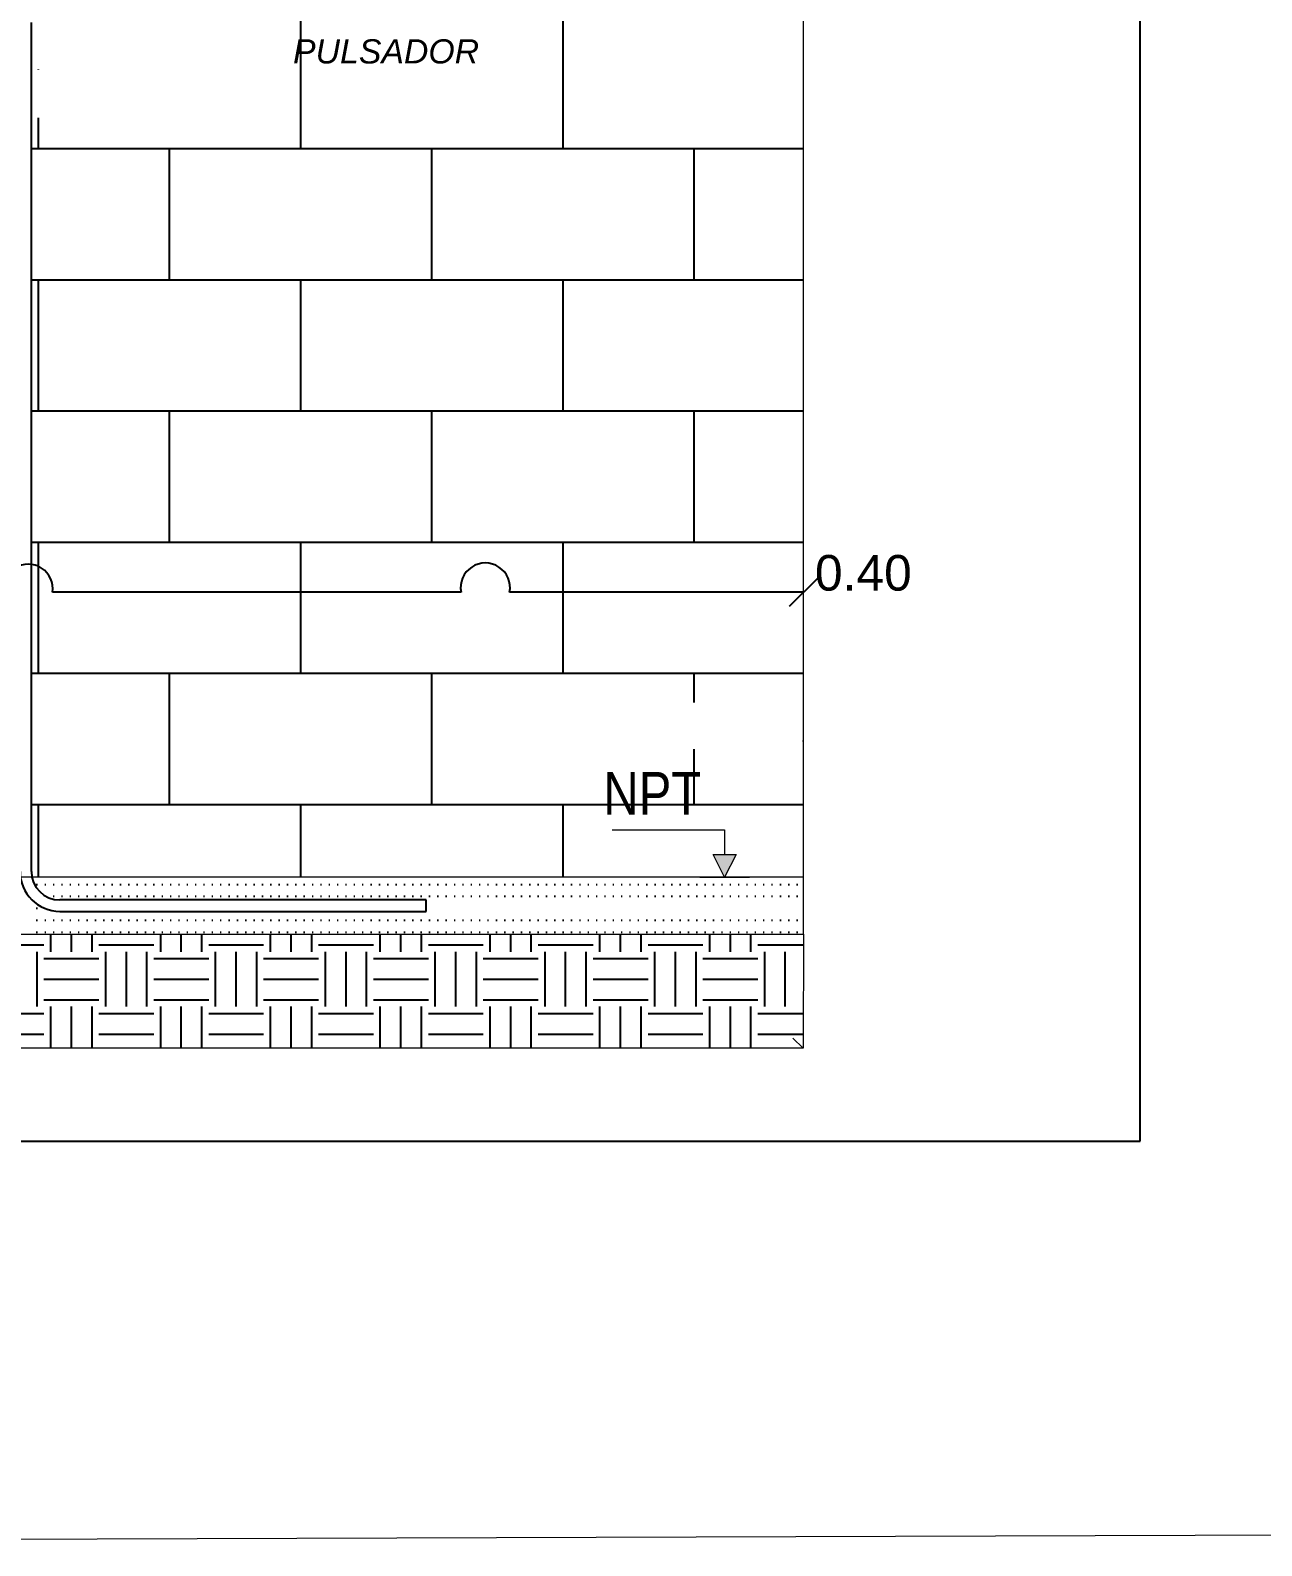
# Model space of a CAD drawing. Header units: inches. Extents: x 1693 to 10990, y 1878 to 5055.
# Drawn here: x 1734.25 to 1760.51, y 2180.96 to 2213.29 of the extents above; entities that cross this region are included whole.
import ezdxf

# ---------------------------------------------------------------- set-up
doc = ezdxf.new("R2010")
doc.units = ezdxf.units.IN
for name, color, linetype, lineweight in [('00 LEYENDA', 3, 'Continuous', 9), ('DETALLE2', 1, 'Continuous', 5), ('IE LEYENDA', 21, 'Continuous', 13), ('IE-DIAGRAMA', 1, 'Continuous', 0), ('npt', 84, 'Continuous', 13)]:
    doc.layers.add(name, color=color, linetype=linetype, lineweight=lineweight)
doc.layers.add('DETALLE', color=3, linetype='Continuous')
doc.styles.add('Arial cursiva', font='ariali.ttf')
doc.styles.add('Arial Narrow', font='ARIALN.TTF')
doc.styles.get("Standard").update_dxf_attribs({"font": 'arial.ttf'})

msp = doc.modelspace()

# ---------------------------------------------------------------- hatches: boundary and pattern name
at = {"layer": 'npt', "ltscale": 0.25}
msp.add_hatch(color=4, dxfattribs=at).paths.add_polyline_path([(1748.816, 2195.704), (1749.306, 2195.704), (1749.061, 2195.224)])

# ---------------------------------------------------------------- linework, layer by layer
at = {"color": 240, "linetype": 'Continuous', "true_color": 0xed1f24}
for p, q in [((1740.021, 2211.935), (1740.021, 2213.56)), ((1745.616, 2211.935), (1745.616, 2213.56)), ((1734.426, 2212.449), (1734.426, 2212.458)), ((1740.021, 2210.762), (1740.021, 2211.935)), ((1745.616, 2210.762), (1745.616, 2211.935)), ((1734.426, 2210.762), (1734.426, 2211.421)), ((1734.278, 2210.762), (1750.741, 2210.762)), ((1737.223, 2207.964), (1737.223, 2210.762)), ((1742.819, 2207.964), (1742.819, 2210.762)), ((1748.414, 2207.964), (1748.414, 2210.762)), ((1734.278, 2207.964), (1750.741, 2207.964)), ((1734.426, 2205.167), (1734.426, 2207.964)), ((1740.021, 2205.167), (1740.021, 2207.964)), ((1745.616, 2205.167), (1745.616, 2207.964)), ((1734.278, 2205.167), (1750.741, 2205.167)), ((1737.223, 2202.369), (1737.223, 2205.167)), ((1742.819, 2202.369), (1742.819, 2205.167)), ((1748.414, 2202.369), (1748.414, 2205.167)), ((1734.278, 2202.369), (1750.741, 2202.369)), ((1734.426, 2201.301), (1734.426, 2202.369)), ((1740.021, 2201.301), (1740.021, 2202.369)), ((1745.616, 2201.301), (1745.616, 2202.369)), ((1734.426, 2199.572), (1734.426, 2201.301)), ((1740.021, 2199.572), (1740.021, 2201.301)), ((1745.616, 2199.572), (1745.616, 2201.301)), ((1734.278, 2199.572), (1750.741, 2199.572)), ((1737.223, 2196.774), (1737.223, 2199.572)), ((1742.819, 2196.774), (1742.819, 2199.572)), ((1748.414, 2198.947), (1748.414, 2199.572)), ((1748.414, 2196.774), (1748.414, 2197.951)), ((1734.278, 2196.774), (1750.741, 2196.774)), ((1734.426, 2195.224), (1734.426, 2196.774)), ((1740.021, 2195.224), (1740.021, 2196.774)), ((1745.616, 2195.224), (1745.616, 2196.774)), ((1734.692, 2193.633), (1734.692, 2194.008)), ((1735.131, 2193.633), (1735.131, 2194.008)), ((1735.57, 2193.633), (1735.57, 2194.008)), ((1737.034, 2193.633), (1737.034, 2194.008)), ((1737.473, 2193.633), (1737.473, 2194.008)), ((1737.912, 2193.633), (1737.912, 2194.008)), ((1739.376, 2193.633), (1739.376, 2194.008)), ((1739.815, 2193.633), (1739.815, 2194.008)), ((1740.254, 2193.633), (1740.254, 2194.008)), ((1741.718, 2193.633), (1741.718, 2194.008)), ((1742.157, 2193.633), (1742.157, 2194.008)), ((1742.596, 2193.633), (1742.596, 2194.008)), ((1744.06, 2193.633), (1744.06, 2194.008)), ((1744.499, 2193.633), (1744.499, 2194.008)), ((1744.938, 2193.633), (1744.938, 2194.008)), ((1746.402, 2193.633), (1746.402, 2194.008)), ((1746.841, 2193.633), (1746.841, 2194.008)), ((1747.28, 2193.633), (1747.28, 2194.008)), ((1748.744, 2193.633), (1748.744, 2194.008)), ((1749.183, 2193.633), (1749.183, 2194.008)), ((1749.622, 2193.633), (1749.622, 2194.008)), ((1733.374, 2193.78), (1734.545, 2193.78)), ((1734.399, 2192.462), (1734.399, 2193.633)), ((1735.716, 2193.78), (1736.887, 2193.78)), ((1735.863, 2192.462), (1735.863, 2193.633)), ((1736.302, 2192.462), (1736.302, 2193.633)), ((1736.741, 2192.462), (1736.741, 2193.633)), ((1738.058, 2193.78), (1739.229, 2193.78)), ((1738.205, 2192.462), (1738.205, 2193.633)), ((1738.644, 2192.462), (1738.644, 2193.633)), ((1739.083, 2192.462), (1739.083, 2193.633)), ((1740.4, 2193.78), (1741.571, 2193.78)), ((1740.547, 2192.462), (1740.547, 2193.633)), ((1740.986, 2192.462), (1740.986, 2193.633)), ((1741.425, 2192.462), (1741.425, 2193.633)), ((1742.742, 2193.78), (1743.913, 2193.78)), ((1742.889, 2192.462), (1742.889, 2193.633)), ((1743.328, 2192.462), (1743.328, 2193.633)), ((1743.767, 2192.462), (1743.767, 2193.633)), ((1745.085, 2193.78), (1746.256, 2193.78)), ((1745.231, 2192.462), (1745.231, 2193.633)), ((1745.67, 2192.462), (1745.67, 2193.633)), ((1746.109, 2192.462), (1746.109, 2193.633)), ((1747.427, 2193.78), (1748.598, 2193.78)), ((1747.573, 2192.462), (1747.573, 2193.633)), ((1748.012, 2192.462), (1748.012, 2193.633)), ((1748.451, 2192.462), (1748.451, 2193.633)), ((1749.769, 2193.78), (1750.74, 2193.78)), ((1749.915, 2192.462), (1749.915, 2193.633)), ((1750.354, 2192.462), (1750.354, 2193.633)), ((1734.545, 2193.487), (1735.716, 2193.487)), ((1736.887, 2193.487), (1738.058, 2193.487)), ((1739.229, 2193.487), (1740.4, 2193.487)), ((1741.571, 2193.487), (1742.742, 2193.487)), ((1743.913, 2193.487), (1745.085, 2193.487)), ((1746.256, 2193.487), (1747.427, 2193.487)), ((1748.598, 2193.487), (1749.769, 2193.487)), ((1734.545, 2193.048), (1735.716, 2193.048)), ((1736.887, 2193.048), (1738.058, 2193.048)), ((1739.229, 2193.048), (1740.4, 2193.048)), ((1741.571, 2193.048), (1742.742, 2193.048)), ((1743.913, 2193.048), (1745.085, 2193.048)), ((1746.256, 2193.048), (1747.427, 2193.048)), ((1748.598, 2193.048), (1749.769, 2193.048)), ((1733.374, 2192.316), (1734.545, 2192.316)), ((1734.545, 2192.609), (1735.716, 2192.609)), ((1734.692, 2191.578), (1734.692, 2192.462)), ((1735.131, 2191.578), (1735.131, 2192.462)), ((1735.57, 2191.578), (1735.57, 2192.462)), ((1735.716, 2192.316), (1736.887, 2192.316)), ((1736.887, 2192.609), (1738.058, 2192.609)), ((1737.034, 2191.578), (1737.034, 2192.462)), ((1737.473, 2191.578), (1737.473, 2192.462)), ((1737.912, 2191.578), (1737.912, 2192.462)), ((1738.058, 2192.316), (1739.229, 2192.316)), ((1739.229, 2192.609), (1740.4, 2192.609)), ((1739.376, 2191.578), (1739.376, 2192.462)), ((1739.815, 2191.578), (1739.815, 2192.462)), ((1740.254, 2191.578), (1740.254, 2192.462)), ((1740.4, 2192.316), (1741.571, 2192.316)), ((1741.571, 2192.609), (1742.742, 2192.609)), ((1741.718, 2191.578), (1741.718, 2192.462)), ((1742.157, 2191.578), (1742.157, 2192.462)), ((1742.596, 2191.578), (1742.596, 2192.462)), ((1742.742, 2192.316), (1743.913, 2192.316)), ((1743.913, 2192.609), (1745.085, 2192.609)), ((1744.06, 2191.578), (1744.06, 2192.462)), ((1744.499, 2191.578), (1744.499, 2192.462)), ((1744.938, 2191.578), (1744.938, 2192.462)), ((1745.085, 2192.316), (1746.256, 2192.316)), ((1746.256, 2192.609), (1747.427, 2192.609)), ((1746.402, 2191.578), (1746.402, 2192.462)), ((1746.841, 2191.578), (1746.841, 2192.462)), ((1747.28, 2191.578), (1747.28, 2192.462)), ((1747.427, 2192.316), (1748.598, 2192.316)), ((1748.598, 2192.609), (1749.769, 2192.609)), ((1748.744, 2191.578), (1748.744, 2192.462)), ((1749.183, 2191.578), (1749.183, 2192.462)), ((1749.622, 2191.578), (1749.622, 2192.462)), ((1749.769, 2192.316), (1750.736, 2192.316)), ((1733.374, 2191.877), (1734.545, 2191.877)), ((1735.716, 2191.877), (1736.887, 2191.877)), ((1738.058, 2191.877), (1739.229, 2191.877)), ((1740.4, 2191.877), (1741.571, 2191.877)), ((1742.742, 2191.877), (1743.913, 2191.877)), ((1745.085, 2191.877), (1746.256, 2191.877)), ((1747.427, 2191.877), (1748.598, 2191.877)), ((1749.769, 2191.877), (1750.734, 2191.877))]:
    msp.add_line(p, q, dxfattribs=at)
at = {"color": 4, "linetype": 'Continuous'}
for p, q in [((1734.382, 2195.07), (1734.408, 2195.07)), ((1734.561, 2195.07), (1734.586, 2195.07)), ((1734.739, 2195.07), (1734.764, 2195.07)), ((1734.917, 2195.07), (1734.942, 2195.07)), ((1735.095, 2195.07), (1735.12, 2195.07)), ((1735.273, 2195.07), (1735.299, 2195.07)), ((1735.451, 2195.07), (1735.477, 2195.07)), ((1735.629, 2195.07), (1735.655, 2195.07)), ((1735.808, 2195.07), (1735.833, 2195.07)), ((1735.986, 2195.07), (1736.011, 2195.07)), ((1736.164, 2195.07), (1736.189, 2195.07)), ((1736.342, 2195.07), (1736.367, 2195.07)), ((1736.52, 2195.07), (1736.546, 2195.07)), ((1736.698, 2195.07), (1736.724, 2195.07)), ((1736.876, 2195.07), (1736.902, 2195.07)), ((1737.055, 2195.07), (1737.08, 2195.07)), ((1737.233, 2195.07), (1737.258, 2195.07)), ((1737.411, 2195.07), (1737.436, 2195.07)), ((1737.589, 2195.07), (1737.614, 2195.07)), ((1737.767, 2195.07), (1737.793, 2195.07)), ((1737.945, 2195.07), (1737.971, 2195.07)), ((1738.123, 2195.07), (1738.149, 2195.07)), ((1738.302, 2195.07), (1738.327, 2195.07)), ((1738.48, 2195.07), (1738.505, 2195.07)), ((1738.658, 2195.07), (1738.683, 2195.07)), ((1738.836, 2195.07), (1738.861, 2195.07)), ((1739.014, 2195.07), (1739.04, 2195.07)), ((1739.192, 2195.07), (1739.218, 2195.07)), ((1739.37, 2195.07), (1739.396, 2195.07)), ((1739.549, 2195.07), (1739.574, 2195.07)), ((1739.727, 2195.07), (1739.752, 2195.07)), ((1739.905, 2195.07), (1739.93, 2195.07)), ((1740.083, 2195.07), (1740.108, 2195.07)), ((1740.261, 2195.07), (1740.287, 2195.07)), ((1740.439, 2195.07), (1740.465, 2195.07)), ((1740.617, 2195.07), (1740.643, 2195.07)), ((1740.796, 2195.07), (1740.821, 2195.07)), ((1740.974, 2195.07), (1740.999, 2195.07)), ((1741.152, 2195.07), (1741.177, 2195.07)), ((1741.33, 2195.07), (1741.355, 2195.07)), ((1741.508, 2195.07), (1741.534, 2195.07)), ((1741.686, 2195.07), (1741.712, 2195.07)), ((1741.864, 2195.07), (1741.89, 2195.07)), ((1742.043, 2195.07), (1742.068, 2195.07)), ((1742.221, 2195.07), (1742.246, 2195.07)), ((1742.399, 2195.07), (1742.424, 2195.07)), ((1742.577, 2195.07), (1742.602, 2195.07)), ((1742.755, 2195.07), (1742.781, 2195.07)), ((1742.933, 2195.07), (1742.959, 2195.07)), ((1743.111, 2195.07), (1743.137, 2195.07)), ((1743.29, 2195.07), (1743.315, 2195.07)), ((1743.468, 2195.07), (1743.493, 2195.07)), ((1743.646, 2195.07), (1743.671, 2195.07)), ((1743.824, 2195.07), (1743.849, 2195.07)), ((1744.002, 2195.07), (1744.028, 2195.07)), ((1744.18, 2195.07), (1744.206, 2195.07)), ((1744.358, 2195.07), (1744.384, 2195.07)), ((1744.537, 2195.07), (1744.562, 2195.07)), ((1744.715, 2195.07), (1744.74, 2195.07)), ((1744.893, 2195.07), (1744.918, 2195.07)), ((1745.071, 2195.07), (1745.096, 2195.07)), ((1745.249, 2195.07), (1745.275, 2195.07)), ((1745.427, 2195.07), (1745.453, 2195.07)), ((1745.605, 2195.07), (1745.631, 2195.07)), ((1745.784, 2195.07), (1745.809, 2195.07)), ((1745.962, 2195.07), (1745.987, 2195.07)), ((1746.14, 2195.07), (1746.165, 2195.07)), ((1746.318, 2195.07), (1746.343, 2195.07)), ((1746.496, 2195.07), (1746.522, 2195.07)), ((1746.674, 2195.07), (1746.7, 2195.07)), ((1746.852, 2195.07), (1746.878, 2195.07)), ((1747.031, 2195.07), (1747.056, 2195.07)), ((1747.209, 2195.07), (1747.234, 2195.07)), ((1747.387, 2195.07), (1747.412, 2195.07)), ((1747.565, 2195.07), (1747.59, 2195.07)), ((1747.743, 2195.07), (1747.769, 2195.07)), ((1747.921, 2195.07), (1747.947, 2195.07)), ((1748.099, 2195.07), (1748.125, 2195.07)), ((1748.278, 2195.07), (1748.303, 2195.07)), ((1748.456, 2195.07), (1748.481, 2195.07)), ((1748.634, 2195.07), (1748.659, 2195.07)), ((1748.812, 2195.07), (1748.837, 2195.07)), ((1748.99, 2195.07), (1749.016, 2195.07)), ((1749.168, 2195.07), (1749.194, 2195.07)), ((1749.346, 2195.07), (1749.372, 2195.07)), ((1749.525, 2195.07), (1749.55, 2195.07)), ((1749.703, 2195.07), (1749.728, 2195.07)), ((1749.881, 2195.07), (1749.906, 2195.07)), ((1750.059, 2195.07), (1750.084, 2195.07)), ((1750.237, 2195.07), (1750.263, 2195.07)), ((1750.415, 2195.07), (1750.441, 2195.07)), ((1750.593, 2195.07), (1750.619, 2195.07)), ((1734.382, 2194.561), (1734.408, 2194.561)), ((1734.739, 2194.816), (1734.764, 2194.816)), ((1734.917, 2194.816), (1734.942, 2194.816)), ((1735.095, 2194.816), (1735.12, 2194.816)), ((1735.273, 2194.816), (1735.299, 2194.816)), ((1735.451, 2194.816), (1735.477, 2194.816)), ((1735.629, 2194.816), (1735.655, 2194.816)), ((1735.808, 2194.816), (1735.833, 2194.816)), ((1735.986, 2194.816), (1736.011, 2194.816)), ((1736.164, 2194.816), (1736.189, 2194.816)), ((1736.342, 2194.816), (1736.367, 2194.816)), ((1736.52, 2194.816), (1736.546, 2194.816)), ((1736.698, 2194.816), (1736.724, 2194.816)), ((1736.876, 2194.816), (1736.902, 2194.816)), ((1737.055, 2194.816), (1737.08, 2194.816)), ((1737.233, 2194.816), (1737.258, 2194.816)), ((1737.411, 2194.816), (1737.436, 2194.816)), ((1737.589, 2194.816), (1737.614, 2194.816)), ((1737.767, 2194.816), (1737.793, 2194.816)), ((1737.945, 2194.816), (1737.971, 2194.816)), ((1738.123, 2194.816), (1738.149, 2194.816)), ((1738.302, 2194.816), (1738.327, 2194.816)), ((1738.48, 2194.816), (1738.505, 2194.816)), ((1738.658, 2194.816), (1738.683, 2194.816)), ((1738.836, 2194.816), (1738.861, 2194.816)), ((1739.014, 2194.816), (1739.04, 2194.816)), ((1739.192, 2194.816), (1739.218, 2194.816)), ((1739.37, 2194.816), (1739.396, 2194.816)), ((1739.549, 2194.816), (1739.574, 2194.816)), ((1739.727, 2194.816), (1739.752, 2194.816)), ((1739.905, 2194.816), (1739.93, 2194.816)), ((1740.083, 2194.816), (1740.108, 2194.816)), ((1740.261, 2194.816), (1740.287, 2194.816)), ((1740.439, 2194.816), (1740.465, 2194.816)), ((1740.617, 2194.816), (1740.643, 2194.816)), ((1740.796, 2194.816), (1740.821, 2194.816)), ((1740.974, 2194.816), (1740.999, 2194.816)), ((1741.152, 2194.816), (1741.177, 2194.816)), ((1741.33, 2194.816), (1741.355, 2194.816)), ((1741.508, 2194.816), (1741.534, 2194.816)), ((1741.686, 2194.816), (1741.712, 2194.816)), ((1741.864, 2194.816), (1741.89, 2194.816)), ((1742.043, 2194.816), (1742.068, 2194.816)), ((1742.221, 2194.816), (1742.246, 2194.816)), ((1742.399, 2194.816), (1742.424, 2194.816)), ((1742.577, 2194.816), (1742.602, 2194.816)), ((1742.755, 2194.816), (1742.781, 2194.816)), ((1742.933, 2194.816), (1742.959, 2194.816)), ((1743.111, 2194.816), (1743.137, 2194.816)), ((1743.29, 2194.816), (1743.315, 2194.816)), ((1743.468, 2194.816), (1743.493, 2194.816)), ((1743.646, 2194.816), (1743.671, 2194.816)), ((1743.824, 2194.816), (1743.849, 2194.816)), ((1744.002, 2194.816), (1744.028, 2194.816)), ((1744.18, 2194.816), (1744.206, 2194.816)), ((1744.358, 2194.816), (1744.384, 2194.816)), ((1744.537, 2194.816), (1744.562, 2194.816)), ((1744.715, 2194.816), (1744.74, 2194.816)), ((1744.893, 2194.816), (1744.918, 2194.816)), ((1745.071, 2194.816), (1745.096, 2194.816)), ((1745.249, 2194.816), (1745.275, 2194.816)), ((1745.427, 2194.816), (1745.453, 2194.816)), ((1745.605, 2194.816), (1745.631, 2194.816)), ((1745.784, 2194.816), (1745.809, 2194.816)), ((1745.962, 2194.816), (1745.987, 2194.816)), ((1746.14, 2194.816), (1746.165, 2194.816)), ((1746.318, 2194.816), (1746.343, 2194.816)), ((1746.496, 2194.816), (1746.522, 2194.816)), ((1746.674, 2194.816), (1746.7, 2194.816)), ((1746.852, 2194.816), (1746.878, 2194.816)), ((1747.031, 2194.816), (1747.056, 2194.816)), ((1747.209, 2194.816), (1747.234, 2194.816)), ((1747.387, 2194.816), (1747.412, 2194.816)), ((1747.565, 2194.816), (1747.59, 2194.816)), ((1747.743, 2194.816), (1747.769, 2194.816)), ((1747.921, 2194.816), (1747.947, 2194.816)), ((1748.099, 2194.816), (1748.125, 2194.816)), ((1748.278, 2194.816), (1748.303, 2194.816)), ((1748.456, 2194.816), (1748.481, 2194.816)), ((1748.634, 2194.816), (1748.659, 2194.816)), ((1748.812, 2194.816), (1748.837, 2194.816)), ((1748.99, 2194.816), (1749.016, 2194.816)), ((1749.168, 2194.816), (1749.194, 2194.816)), ((1749.346, 2194.816), (1749.372, 2194.816)), ((1749.525, 2194.816), (1749.55, 2194.816)), ((1749.703, 2194.816), (1749.728, 2194.816)), ((1749.881, 2194.816), (1749.906, 2194.816)), ((1750.059, 2194.816), (1750.084, 2194.816)), ((1750.237, 2194.816), (1750.263, 2194.816)), ((1750.415, 2194.816), (1750.441, 2194.816)), ((1750.593, 2194.816), (1750.619, 2194.816)), ((1734.382, 2194.307), (1734.408, 2194.307)), ((1734.561, 2194.307), (1734.586, 2194.307)), ((1734.739, 2194.307), (1734.764, 2194.307)), ((1734.917, 2194.307), (1734.942, 2194.307)), ((1735.095, 2194.307), (1735.12, 2194.307)), ((1735.273, 2194.307), (1735.299, 2194.307)), ((1735.451, 2194.307), (1735.477, 2194.307)), ((1735.629, 2194.307), (1735.655, 2194.307)), ((1735.808, 2194.307), (1735.833, 2194.307)), ((1735.986, 2194.307), (1736.011, 2194.307)), ((1736.164, 2194.307), (1736.189, 2194.307)), ((1736.342, 2194.307), (1736.367, 2194.307)), ((1736.52, 2194.307), (1736.546, 2194.307)), ((1736.698, 2194.307), (1736.724, 2194.307)), ((1736.876, 2194.307), (1736.902, 2194.307)), ((1737.055, 2194.307), (1737.08, 2194.307)), ((1737.233, 2194.307), (1737.258, 2194.307)), ((1737.411, 2194.307), (1737.436, 2194.307)), ((1737.589, 2194.307), (1737.614, 2194.307)), ((1737.767, 2194.307), (1737.793, 2194.307)), ((1737.945, 2194.307), (1737.971, 2194.307)), ((1738.123, 2194.307), (1738.149, 2194.307)), ((1738.302, 2194.307), (1738.327, 2194.307)), ((1738.48, 2194.307), (1738.505, 2194.307)), ((1738.658, 2194.307), (1738.683, 2194.307)), ((1738.836, 2194.307), (1738.861, 2194.307)), ((1739.014, 2194.307), (1739.04, 2194.307)), ((1739.192, 2194.307), (1739.218, 2194.307)), ((1739.37, 2194.307), (1739.396, 2194.307)), ((1739.549, 2194.307), (1739.574, 2194.307)), ((1739.727, 2194.307), (1739.752, 2194.307)), ((1739.905, 2194.307), (1739.93, 2194.307)), ((1740.083, 2194.307), (1740.108, 2194.307)), ((1740.261, 2194.307), (1740.287, 2194.307)), ((1740.439, 2194.307), (1740.465, 2194.307)), ((1740.617, 2194.307), (1740.643, 2194.307)), ((1740.796, 2194.307), (1740.821, 2194.307)), ((1740.974, 2194.307), (1740.999, 2194.307)), ((1741.152, 2194.307), (1741.177, 2194.307)), ((1741.33, 2194.307), (1741.355, 2194.307)), ((1741.508, 2194.307), (1741.534, 2194.307)), ((1741.686, 2194.307), (1741.712, 2194.307)), ((1741.864, 2194.307), (1741.89, 2194.307)), ((1742.043, 2194.307), (1742.068, 2194.307)), ((1742.221, 2194.307), (1742.246, 2194.307)), ((1742.399, 2194.307), (1742.424, 2194.307)), ((1742.577, 2194.307), (1742.602, 2194.307)), ((1742.755, 2194.307), (1742.781, 2194.307)), ((1742.933, 2194.307), (1742.959, 2194.307)), ((1743.111, 2194.307), (1743.137, 2194.307)), ((1743.29, 2194.307), (1743.315, 2194.307)), ((1743.468, 2194.307), (1743.493, 2194.307)), ((1743.646, 2194.307), (1743.671, 2194.307)), ((1743.824, 2194.307), (1743.849, 2194.307)), ((1744.002, 2194.307), (1744.028, 2194.307)), ((1744.18, 2194.307), (1744.206, 2194.307)), ((1744.358, 2194.307), (1744.384, 2194.307)), ((1744.537, 2194.307), (1744.562, 2194.307)), ((1744.715, 2194.307), (1744.74, 2194.307)), ((1744.893, 2194.307), (1744.918, 2194.307)), ((1745.071, 2194.307), (1745.096, 2194.307)), ((1745.249, 2194.307), (1745.275, 2194.307)), ((1745.427, 2194.307), (1745.453, 2194.307)), ((1745.605, 2194.307), (1745.631, 2194.307)), ((1745.784, 2194.307), (1745.809, 2194.307)), ((1745.962, 2194.307), (1745.987, 2194.307)), ((1746.14, 2194.307), (1746.165, 2194.307)), ((1746.318, 2194.307), (1746.343, 2194.307)), ((1746.496, 2194.307), (1746.522, 2194.307)), ((1746.674, 2194.307), (1746.7, 2194.307)), ((1746.852, 2194.307), (1746.878, 2194.307)), ((1747.031, 2194.307), (1747.056, 2194.307)), ((1747.209, 2194.307), (1747.234, 2194.307)), ((1747.387, 2194.307), (1747.412, 2194.307)), ((1747.565, 2194.307), (1747.59, 2194.307)), ((1747.743, 2194.307), (1747.769, 2194.307)), ((1747.921, 2194.307), (1747.947, 2194.307)), ((1748.099, 2194.307), (1748.125, 2194.307)), ((1748.278, 2194.307), (1748.303, 2194.307)), ((1748.456, 2194.307), (1748.481, 2194.307)), ((1748.634, 2194.307), (1748.659, 2194.307)), ((1748.812, 2194.307), (1748.837, 2194.307)), ((1748.99, 2194.307), (1749.016, 2194.307)), ((1749.168, 2194.307), (1749.194, 2194.307)), ((1749.346, 2194.307), (1749.372, 2194.307)), ((1749.525, 2194.307), (1749.55, 2194.307)), ((1749.703, 2194.307), (1749.728, 2194.307)), ((1749.881, 2194.307), (1749.906, 2194.307)), ((1750.059, 2194.307), (1750.084, 2194.307)), ((1750.237, 2194.307), (1750.263, 2194.307)), ((1750.415, 2194.307), (1750.441, 2194.307)), ((1750.593, 2194.307), (1750.619, 2194.307)), ((1734.382, 2194.052), (1734.408, 2194.052)), ((1734.561, 2194.052), (1734.586, 2194.052)), ((1734.739, 2194.052), (1734.764, 2194.052)), ((1734.917, 2194.052), (1734.942, 2194.052)), ((1735.095, 2194.052), (1735.12, 2194.052)), ((1735.273, 2194.052), (1735.299, 2194.052)), ((1735.451, 2194.052), (1735.477, 2194.052)), ((1735.629, 2194.052), (1735.655, 2194.052)), ((1735.808, 2194.052), (1735.833, 2194.052)), ((1735.986, 2194.052), (1736.011, 2194.052)), ((1736.164, 2194.052), (1736.189, 2194.052)), ((1736.342, 2194.052), (1736.367, 2194.052)), ((1736.52, 2194.052), (1736.546, 2194.052)), ((1736.698, 2194.052), (1736.724, 2194.052)), ((1736.876, 2194.052), (1736.902, 2194.052)), ((1737.055, 2194.052), (1737.08, 2194.052)), ((1737.233, 2194.052), (1737.258, 2194.052)), ((1737.411, 2194.052), (1737.436, 2194.052)), ((1737.589, 2194.052), (1737.614, 2194.052)), ((1737.767, 2194.052), (1737.793, 2194.052)), ((1737.945, 2194.052), (1737.971, 2194.052)), ((1738.123, 2194.052), (1738.149, 2194.052)), ((1738.302, 2194.052), (1738.327, 2194.052)), ((1738.48, 2194.052), (1738.505, 2194.052)), ((1738.658, 2194.052), (1738.683, 2194.052)), ((1738.836, 2194.052), (1738.861, 2194.052)), ((1739.014, 2194.052), (1739.04, 2194.052)), ((1739.192, 2194.052), (1739.218, 2194.052)), ((1739.37, 2194.052), (1739.396, 2194.052)), ((1739.549, 2194.052), (1739.574, 2194.052)), ((1739.727, 2194.052), (1739.752, 2194.052)), ((1739.905, 2194.052), (1739.93, 2194.052)), ((1740.083, 2194.052), (1740.108, 2194.052)), ((1740.261, 2194.052), (1740.287, 2194.052)), ((1740.439, 2194.052), (1740.465, 2194.052)), ((1740.617, 2194.052), (1740.643, 2194.052)), ((1740.796, 2194.052), (1740.821, 2194.052)), ((1740.974, 2194.052), (1740.999, 2194.052)), ((1741.152, 2194.052), (1741.177, 2194.052)), ((1741.33, 2194.052), (1741.355, 2194.052)), ((1741.508, 2194.052), (1741.534, 2194.052)), ((1741.686, 2194.052), (1741.712, 2194.052)), ((1741.864, 2194.052), (1741.89, 2194.052)), ((1742.043, 2194.052), (1742.068, 2194.052)), ((1742.221, 2194.052), (1742.246, 2194.052)), ((1742.399, 2194.052), (1742.424, 2194.052)), ((1742.577, 2194.052), (1742.602, 2194.052)), ((1742.755, 2194.052), (1742.781, 2194.052)), ((1742.933, 2194.052), (1742.959, 2194.052)), ((1743.111, 2194.052), (1743.137, 2194.052)), ((1743.29, 2194.052), (1743.315, 2194.052)), ((1743.468, 2194.052), (1743.493, 2194.052)), ((1743.646, 2194.052), (1743.671, 2194.052)), ((1743.824, 2194.052), (1743.849, 2194.052)), ((1744.002, 2194.052), (1744.028, 2194.052)), ((1744.18, 2194.052), (1744.206, 2194.052)), ((1744.358, 2194.052), (1744.384, 2194.052)), ((1744.537, 2194.052), (1744.562, 2194.052)), ((1744.715, 2194.052), (1744.74, 2194.052)), ((1744.893, 2194.052), (1744.918, 2194.052)), ((1745.071, 2194.052), (1745.096, 2194.052)), ((1745.249, 2194.052), (1745.275, 2194.052)), ((1745.427, 2194.052), (1745.453, 2194.052)), ((1745.605, 2194.052), (1745.631, 2194.052)), ((1745.784, 2194.052), (1745.809, 2194.052)), ((1745.962, 2194.052), (1745.987, 2194.052)), ((1746.14, 2194.052), (1746.165, 2194.052)), ((1746.318, 2194.052), (1746.343, 2194.052)), ((1746.496, 2194.052), (1746.522, 2194.052)), ((1746.674, 2194.052), (1746.7, 2194.052)), ((1746.852, 2194.052), (1746.878, 2194.052)), ((1747.031, 2194.052), (1747.056, 2194.052)), ((1747.209, 2194.052), (1747.234, 2194.052)), ((1747.387, 2194.052), (1747.412, 2194.052)), ((1747.565, 2194.052), (1747.59, 2194.052)), ((1747.743, 2194.052), (1747.769, 2194.052)), ((1747.921, 2194.052), (1747.947, 2194.052)), ((1748.099, 2194.052), (1748.125, 2194.052)), ((1748.278, 2194.052), (1748.303, 2194.052)), ((1748.456, 2194.052), (1748.481, 2194.052)), ((1748.634, 2194.052), (1748.659, 2194.052)), ((1748.812, 2194.052), (1748.837, 2194.052)), ((1748.99, 2194.052), (1749.016, 2194.052)), ((1749.168, 2194.052), (1749.194, 2194.052)), ((1749.346, 2194.052), (1749.372, 2194.052)), ((1749.525, 2194.052), (1749.55, 2194.052)), ((1749.703, 2194.052), (1749.728, 2194.052)), ((1749.881, 2194.052), (1749.906, 2194.052)), ((1750.059, 2194.052), (1750.084, 2194.052)), ((1750.237, 2194.052), (1750.263, 2194.052)), ((1750.415, 2194.052), (1750.441, 2194.052)), ((1750.593, 2194.052), (1750.619, 2194.052))]:
    msp.add_line(p, q, dxfattribs=at)
at = {"layer": 'DETALLE', "ltscale": 5}
for p, q in [((1757.924, 2189.594), (1757.924, 2251.006)), ((1700.678, 2189.594), (1757.924, 2189.594))]:
    msp.add_line(p, q, dxfattribs=at)
at = {"layer": 'DETALLE'}
for p, q in [((1734.278, 2195.345), (1734.278, 2213.454)), ((1751.045, 2201.604), (1750.437, 2200.997)), ((1743.439, 2201.301), (1734.728, 2201.301)), ((1750.741, 2201.301), (1744.475, 2201.301)), ((1742.692, 2194.738), (1734.885, 2194.738)), ((1742.692, 2194.494), (1742.692, 2194.738)), ((1734.885, 2194.494), (1742.692, 2194.494))]:
    msp.add_line(p, q, dxfattribs=at)
for centre, radius, start, end in [((1734.21, 2201.377), 0.523, 351.5815, 188.4185), ((1743.957, 2201.397), 0.527, 349.4272, 190.5728), ((1734.885, 2195.345), 0.851, 180, 270), ((1734.885, 2195.345), 0.608, 180, 270)]:
    msp.add_arc(centre, radius, start, end, dxfattribs=at)
at = {"layer": 'DETALLE2'}
for p, q in [((1750.741, 2194.008), (1750.741, 2244.446)), ((1750.72, 2198.129), (1750.741, 2198.129)), ((1750.741, 2195.224), (1704.985, 2195.224)), ((1704.895, 2194.008), (1750.741, 2194.008)), ((1706.799, 2194.008), (1750.741, 2194.008)), ((1750.741, 2194.008), (1750.733, 2191.578)), ((1750.733, 2191.578), (1750.518, 2191.793)), ((1750.733, 2191.578), (1704.895, 2191.578))]:
    msp.add_line(p, q, dxfattribs=at)
at = {"layer": 'IE-DIAGRAMA', "linetype": 'Continuous'}
msp.add_line((1693.303, 2180.965), (1839.81, 2181.463), dxfattribs=at)
at = {"layer": 'npt'}
for p, q in [((1746.664, 2196.236), (1749.061, 2196.236)), ((1749.061, 2196.236), (1749.061, 2195.704))]:
    msp.add_line(p, q, dxfattribs=at)
at = {"layer": 'npt', "color": 4}
msp.add_line((1748.53, 2195.224), (1749.592, 2195.224), dxfattribs=at)
at = {"layer": 'npt'}
msp.add_lwpolyline([(1749.061, 2195.224), (1748.816, 2195.704), (1749.306, 2195.704)], close=True, dxfattribs=at)

# ---------------------------------------------------------------- texts
at = {"color": 4}
msp.add_text('0.40', height=0.7596, dxfattribs=at).set_placement((1750.986, 2201.335))
at = {"layer": '00 LEYENDA', "color": 4, "style": 'Arial cursiva'}
msp.add_text('PULSADOR', height=0.5164, dxfattribs=at).set_placement((1739.856, 2212.578))
at = {"layer": 'IE LEYENDA', "color": 3, "style": 'Arial Narrow'}
msp.add_text('NPT', height=0.9112, dxfattribs=at).set_placement((1746.475, 2196.556))

doc.saveas('drawing.dxf')
